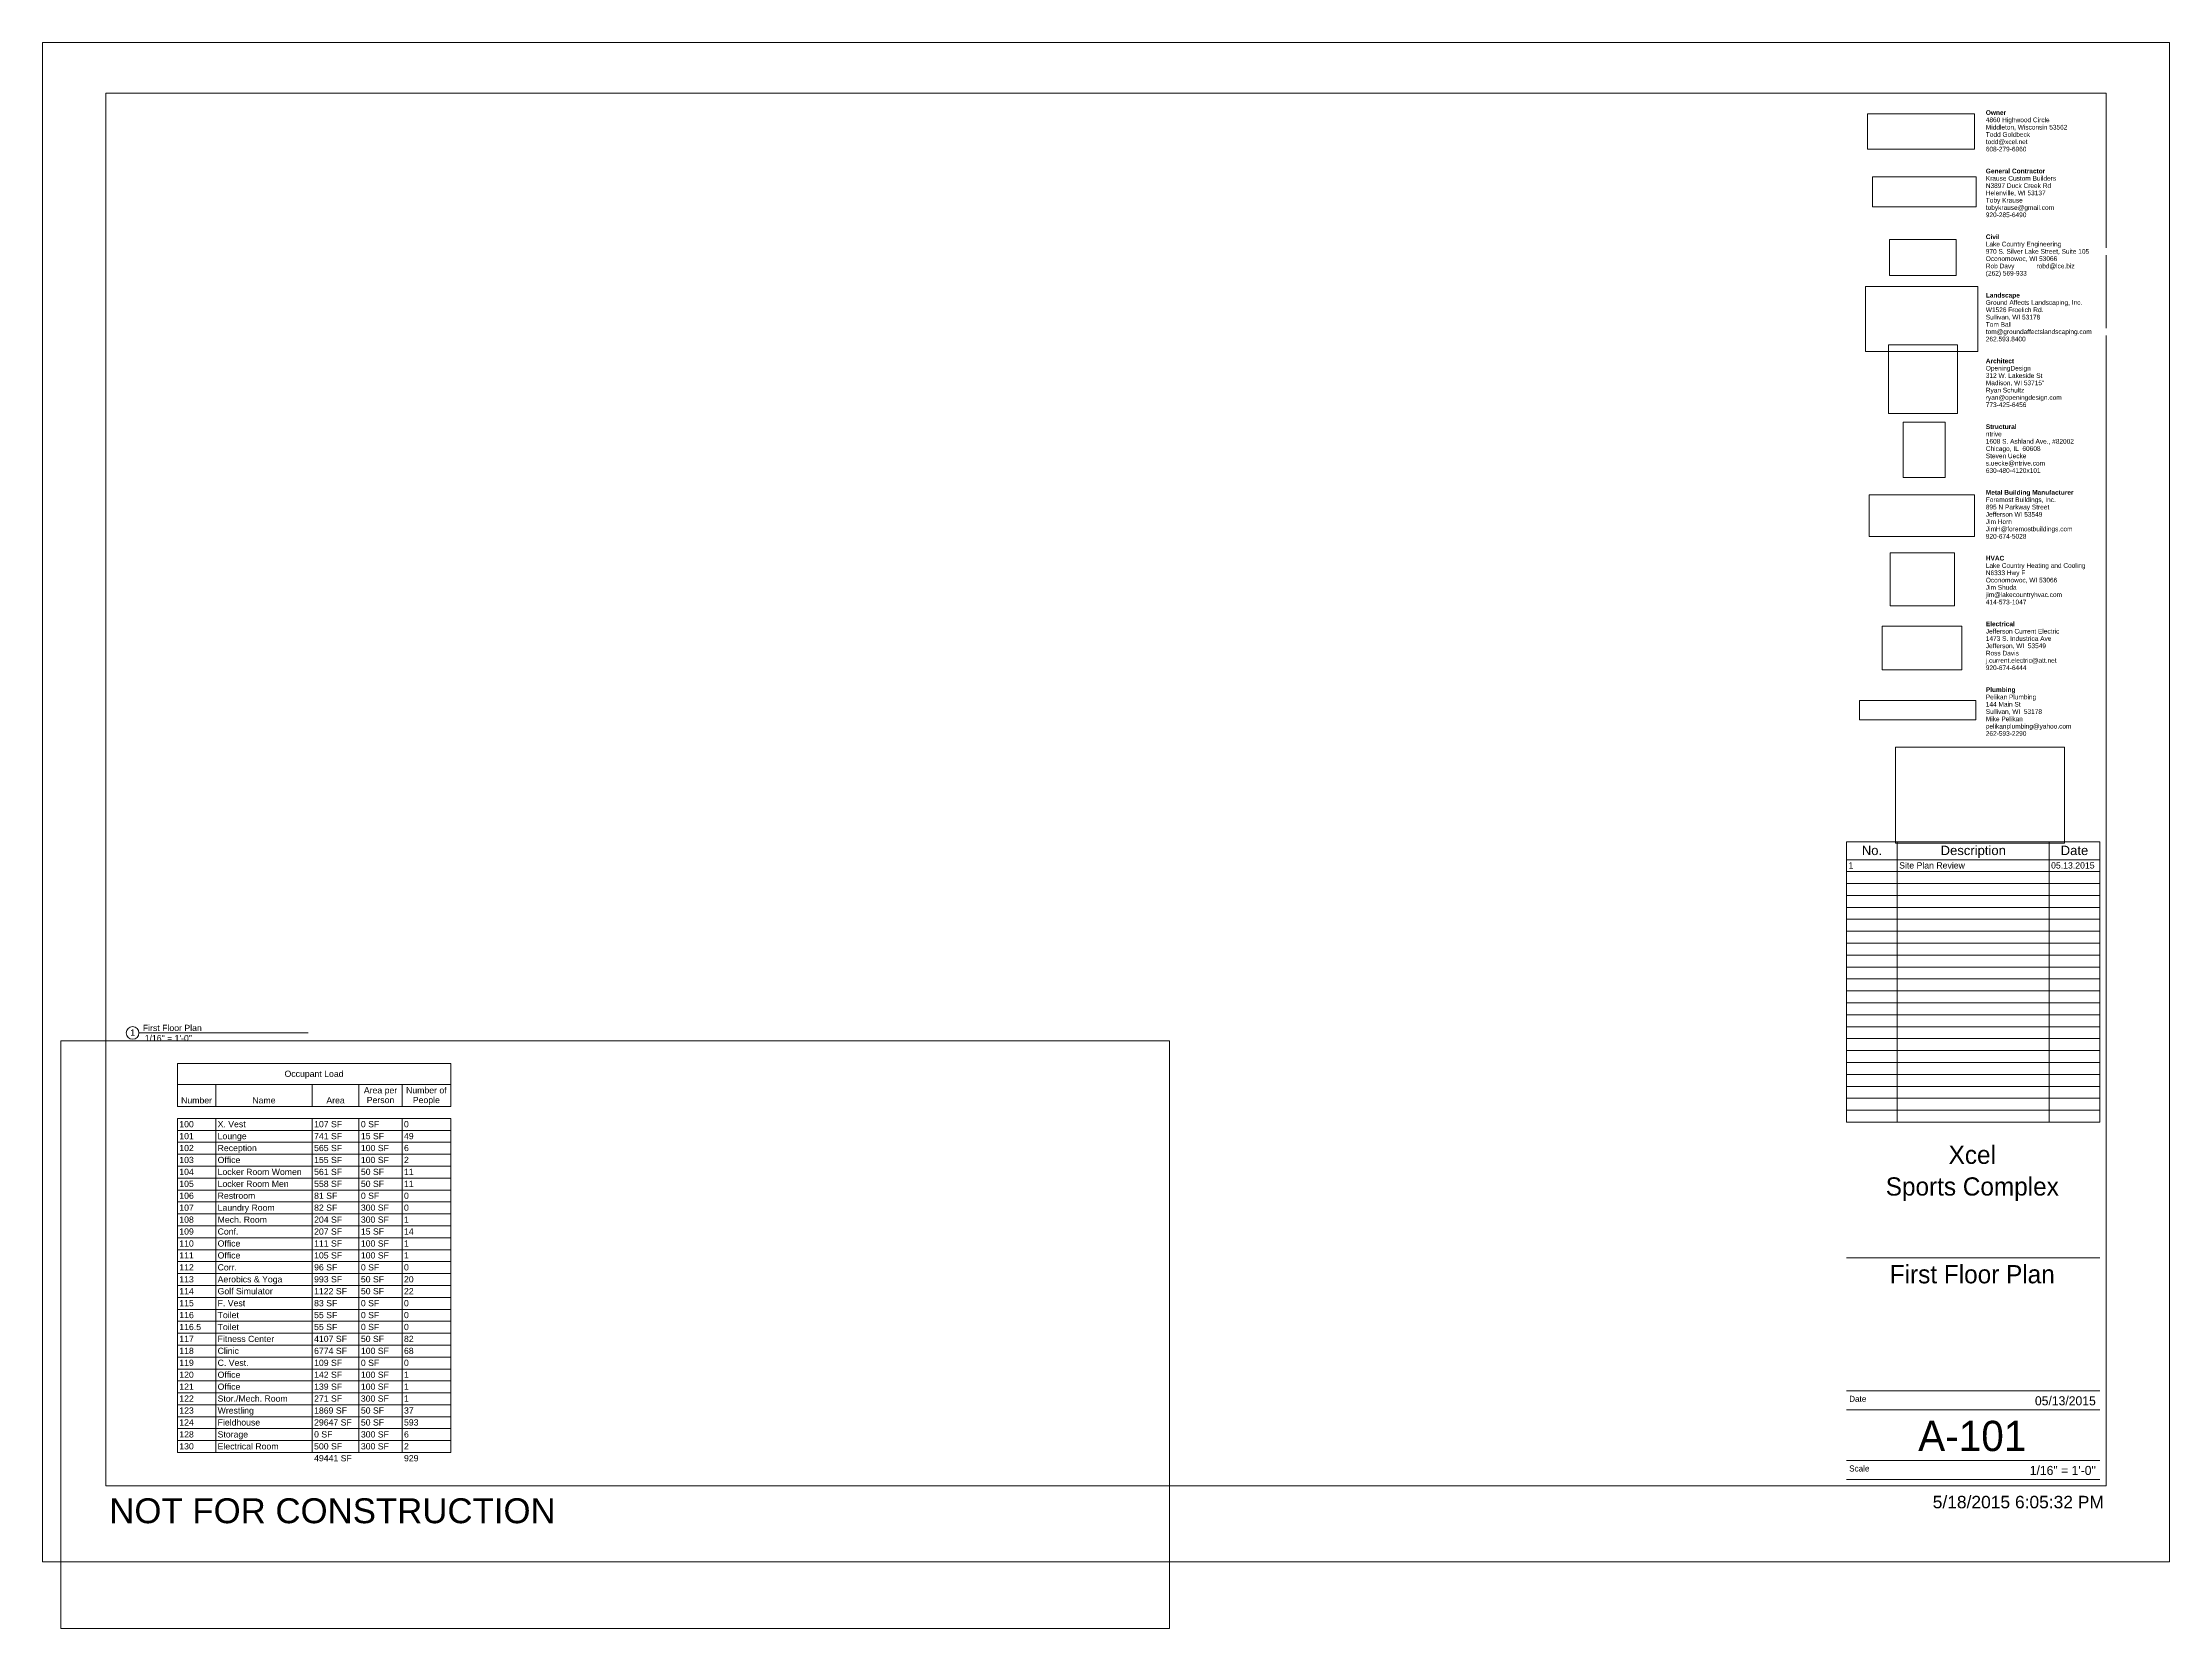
# Paper-space layout 'Layout1' of a CAD drawing. Header units: inches. Extents: x 0 to 42, y -1.3 to 30.
import ezdxf

# ---------------------------------------------------------------- set-up
doc = ezdxf.new("R2010")
doc.units = ezdxf.units.IN
doc.header["$MEASUREMENT"] = 0
for name, color, linetype, lineweight in [('A-DETL-THIN', 151, 'Continuous', 9), ('G-ANNO-SCHD', 231, 'Continuous', 9), ('G-ANNO-TTLB', 6, 'Continuous', 9), ('G-ANNO-TTLB-MEDM', 33, 'Continuous', 20), ('G-ANNO-TTLB-THIN', 151, 'Continuous', 9)]:
    doc.layers.add(name, color=color, linetype=linetype, lineweight=lineweight)
doc.layers.add('G-ANNO-NPLT', color=191, linetype='Continuous', plot=False)
doc.styles.add('Arial_2', font='arial.ttf', dxfattribs={"height": 0.092206})
doc.styles.add('Arial_3', font='arial.ttf', dxfattribs={"height": 0.491766})
doc.styles.add('Arial_4', font='arial.ttf', dxfattribs={"height": 0.245883})
doc.styles.add('Arial_5', font='arial.ttf', dxfattribs={"height": 0.122942})
doc.styles.add('Arial_6', font='arial.ttf', dxfattribs={"height": 0.184412})
doc.styles.add('Century Gothic', font='GOTHIC.TTF', dxfattribs={"height": 0.119759})
doc.styles.add('Century Gothic_1', font='GOTHIC.TTF', dxfattribs={"height": 0.179639})
doc.styles.add('Century Gothic_2', font='GOTHIC.TTF', dxfattribs={"height": 0.598797})
doc.styles.add('Century Gothic_3', font='GOTHIC.TTF', dxfattribs={"height": 0.359278})
picture_1 = doc.add_image_def('image1.jpg', size_in_pixel=(1176, 668))
picture_2 = doc.add_image_def('image2.jpg', size_in_pixel=(477, 79))
picture_3 = doc.add_image_def('image3.png', size_in_pixel=(259, 141))
picture_4 = doc.add_image_def('image4.jpg', size_in_pixel=(150, 124))
picture_5 = doc.add_image_def('image5.jpg', size_in_pixel=(309, 122))
picture_6 = doc.add_image_def('image6.png', size_in_pixel=(302, 400))
picture_7 = doc.add_image_def('image7.jpg', size_in_pixel=(95, 51))
picture_8 = doc.add_image_def('image8.png', size_in_pixel=(388, 225))
picture_9 = doc.add_image_def('image9.jpg', size_in_pixel=(232, 76))
picture_10 = doc.add_image_def('image10.jpg', size_in_pixel=(900, 259))
picture_11 = doc.add_image_def('image11.jpg', size_in_pixel=(939, 939))

# ---------------------------------------------------------------- blocks, each defined once
blk = doc.blocks.new('E1 30 x 42 Horizontal - E1 30x42 Horizontal-11829-First Floor Plan')
at = {"layer": 'G-ANNO-TTLB-MEDM'}
for p, q in [((1.24, 29.014), (1.24, 1.514)), ((40.74, 29.014), (1.24, 29.014)), ((40.74, 29.014), (40.74, 1.514)), ((40.615, 14.233), (35.615, 14.233)), ((35.615, 6.02), (40.615, 6.02)), ((1.24, 1.514), (40.74, 1.514)), ((40.615, 1.639), (35.615, 1.639))]:
    blk.add_line(p, q, dxfattribs=at)
at = {"layer": 'G-ANNO-TTLB-THIN'}
for p, q in [((-0.01, 30.014), (41.99, 30.014)), ((-0.01, 0.014), (-0.01, 30.014)), ((41.99, 0.014), (41.99, 30.014)), ((35.615, 3.389), (40.615, 3.389)), ((35.615, 3.014), (40.615, 3.014)), ((35.615, 2.014), (40.615, 2.014)), ((-0.01, 0.014), (41.99, 0.014))]:
    blk.add_line(p, q, dxfattribs=at)
at = {"layer": 'G-ANNO-TTLB', "char_height": 0.09221, "attachment_point": 1, "line_spacing_factor": 0.938532, "style": 'Arial_2', "bg_fill": 3, "box_fill_scale": 1.25, "bg_fill_color": 0, "bg_fill_transparency": 0}
for s, insert, width in [('\\fArial|b1|i0|c0|p34|;Civil', (38.363, 26.225), 0.28768), ('\\fArial|b1|i0|c0|p34|;Structural', (38.363, 22.475), 0.64856), ('\\fArial|b1|i0|c0|p34|;HVAC', (38.363, 19.879), 0.41876), ('\\fArial|b1|i0|c0|p34|;Electrical', (38.363, 18.581), 0.61622)]:
    blk.add_mtext(s, dxfattribs=dict(at, insert=insert, width=width))
at = {"layer": 'G-ANNO-TTLB', "insert": (1.307, 1.27), "char_height": 0.49177, "width": 10.47, "attachment_point": 1, "line_spacing_factor": 0.938532, "style": 'Arial_3'}
blk.add_mtext('NOT FOR CONSTRUCTION', dxfattribs=at)
at = {"layer": 'G-ANNO-TTLB'}
image = blk.add_image(picture_9, insert=(36.024, 27.911), size_in_units=(2.118, 0.694), dxfattribs=at)
image.dxf.flags = 7
image = blk.add_image(picture_10, insert=(36.126, 26.77), size_in_units=(2.048, 0.589), dxfattribs=at)
image.dxf.flags = 7
image = blk.add_image(picture_7, insert=(36.46, 25.417), size_in_units=(1.319, 0.708), dxfattribs=at)
image.dxf.flags = 7
image = blk.add_image(picture_8, insert=(35.988, 23.91), size_in_units=(2.218, 1.286), dxfattribs=at)
image.dxf.flags = 7
image = blk.add_image(picture_11, insert=(36.444, 22.689), size_in_units=(1.358, 1.358), dxfattribs=at)
image.dxf.flags = 7
image = blk.add_image(picture_6, insert=(36.733, 21.424), size_in_units=(0.825, 1.093), dxfattribs=at)
image.dxf.flags = 7
image = blk.add_image(picture_5, insert=(36.062, 20.262), size_in_units=(2.078, 0.821), dxfattribs=at)
image.dxf.flags = 7
image = blk.add_image(picture_4, insert=(36.474, 18.891), size_in_units=(1.268, 1.049), dxfattribs=at)
image.dxf.flags = 7
image = blk.add_image(picture_3, insert=(36.315, 17.631), size_in_units=(1.574, 0.857), dxfattribs=at)
image.dxf.flags = 7
image = blk.add_image(picture_2, insert=(35.866, 16.643), size_in_units=(2.303, 0.381), dxfattribs=at)
image.dxf.flags = 7
image = blk.add_image(picture_1, insert=(36.577, 14.205), size_in_units=(3.341, 1.898), dxfattribs=at)
image.dxf.flags = 7
at = {"layer": 'G-ANNO-TTLB', "attachment_point": 1, "bg_fill": 3, "box_fill_scale": 1.25, "bg_fill_color": 0, "bg_fill_transparency": 0}
for s, insert, char_height, width, line_spacing_factor, style in [('\\fArial|b1|i0|c0|p34|;Owner', (38.363, 28.677), 0.09221, 0.44259, 0.938532, 'Arial_2'), ('\\fArial|b1|i0|c0|p34|;General Contractor', (38.363, 27.523), 0.09221, 1.28521, 0.938532, 'Arial_2'), ('Lake Country Engineering', (38.363, 26.081), 0.09221, 1.74142, 0.938532, 'Arial_2'), ('\\fArial|b1|i0|c0|p34|;Landscape', (38.363, 25.071), 0.09221, 0.73708, 0.938532, 'Arial_2'), ('\\fArial|b1|i0|c0|p34|;Architect', (38.363, 23.773), 0.09221, 0.59069, 0.938532, 'Arial_2'), ('ntrive', (38.363, 22.331), 0.0922, 0.37109, 0.938532, 'Arial_2'), ('\\fArial|b1|i0|c0|p34|;Metal Building Manufacturer', (38.363, 21.177), 0.09221, 1.8793, 0.938532, 'Arial_2'), ('Lake Country Heating and Cooling', (38.363, 19.734), 0.09221, 2.30317, 0.938532, 'Arial_2'), ('Jefferson Current Electric', (38.363, 18.436), 0.09221, 1.71418, 0.938532, 'Arial_2'), ('\\fArial|b1|i0|c0|p34|;Plumbing', (38.363, 17.283), 0.09221, 0.62814, 0.938532, 'Arial_2'), ('Date', (35.665, 3.294), 0.1198, 0.4725, 0.984117, 'Century Gothic'), ('Scale', (35.665, 1.919), 0.1198, 0.5265, 0.984117, 'Century Gothic')]:
    blk.add_mtext(s, dxfattribs=dict(at, insert=insert, char_height=char_height, width=width, line_spacing_factor=line_spacing_factor, style=style))
at = {"layer": 'G-ANNO-TTLB', "char_height": 0.09221, "attachment_point": 1, "line_spacing_factor": 0.938532, "style": 'Arial_2', "bg_fill": 3, "box_fill_scale": 1.25, "bg_fill_color": 0, "bg_fill_transparency": 0}
for s, insert, width in [('4860 Highwood Circle', (38.363, 28.533), 1.47416), ('Krause Custom Builders', (38.363, 27.379), 1.63077), ('970 S. Silver Lake Street, Suite 105', (38.363, 25.936), 2.39509), ('Ground Affects Landscaping, Inc.', (38.363, 24.927), 2.24019), ('OpeningDesign', (38.363, 23.629), 1.03838), ('1608 S. Ashland Ave., #82002', (38.363, 22.186), 2.03762), ('Foremost Buildings, Inc.', (38.363, 21.033), 1.62396), ('N6333 Hwy F', (38.363, 19.59), 0.90901), ('1473 S. Industrica Ave', (38.363, 18.292), 1.52183), ('Pelikan Plumbing', (38.363, 17.138), 1.16605)]:
    blk.add_mtext(s, dxfattribs=dict(at, insert=insert, width=width))
for s, insert, width in [('Middleton, Wisconsin 53562', (38.363, 28.388), 1.89633), ('N3897 Duck Creek Rd', (38.363, 27.234), 1.51161), ('Oconomowoc, WI 53066', (38.363, 25.792), 1.65971), ('W1526 Froelich Rd.', (38.363, 24.783), 1.34309), ('312 W. Lakeside St', (38.363, 23.484), 1.31926), ('Chicago, IL  60608', (38.363, 22.042), 1.26649), ('895 N Parkway Street', (38.363, 20.888), 1.46565), ('Oconomowoc, WI 53066', (38.363, 19.446), 1.65971), ('Jefferson, WI  53549', (38.363, 18.148), 1.40778), ('144 Main St', (38.363, 16.994), 0.80347)]:
    blk.add_mtext(s, dxfattribs=dict(at, insert=insert, width=width))
at = {"layer": 'G-ANNO-TTLB', "attachment_point": 1, "line_spacing_factor": 0.938532, "style": 'Arial_2', "bg_fill": 3, "box_fill_scale": 1.25, "bg_fill_color": 0, "bg_fill_transparency": 0}
for s, insert, char_height, width in [('Todd Goldbeck', (38.363, 28.244), 0.09221, 1.02306), ('Helenville, WI 53137', (38.363, 27.09), 0.09221, 1.39416), ('Rob Davy', (38.363, 25.648), 0.0922, 0.66048), ('robd@lce.biz', (39.363, 25.648), 0.09221, 0.88178), ('Sullivan, WI 53178', (38.363, 24.638), 0.09221, 1.26819), ('Madison, WI 53715"', (38.363, 23.34), 0.09221, 1.36181), ('Steven Uecke', (38.363, 21.898), 0.09221, 0.94135), ('Jefferson WI 53549', (38.363, 20.744), 0.09221, 1.32266), ('Jim Shuda', (38.363, 19.302), 0.0922, 0.71325), ('Ross Davis', (38.363, 18.004), 0.0922, 0.76772), ('Sullivan, WI  53178', (38.363, 16.85), 0.09221, 1.31075)]:
    blk.add_mtext(s, dxfattribs=dict(at, insert=insert, char_height=char_height, width=width))
for s, insert, char_height, width in [('todd@xcel.net', (38.363, 28.1), 0.09221, 0.96859), ('Toby Krause', (38.363, 26.946), 0.09221, 0.85284), ('(262) 569-933', (38.363, 25.504), 0.09221, 0.94646), ('Tom Ball', (38.363, 24.494), 0.0922, 0.59579), ('Ryan Schultz', (38.363, 23.196), 0.09221, 0.88518), ('s.uecke@ntrive.com', (38.363, 21.754), 0.09221, 1.37543), ('Jim Horn', (38.363, 20.6), 0.0922, 0.60601), ('jim@lakecountryhvac.com', (38.363, 19.158), 0.09221, 1.76695), ('j.current.electric@att.net', (38.363, 17.859), 0.09221, 1.64609), ('Mike Pelikan', (38.363, 16.706), 0.09221, 0.85624)]:
    blk.add_mtext(s, dxfattribs=dict(at, insert=insert, char_height=char_height, width=width))
at = {"layer": 'G-ANNO-TTLB', "char_height": 0.09221, "attachment_point": 1, "line_spacing_factor": 0.938532, "style": 'Arial_2', "bg_fill": 3, "box_fill_scale": 1.25, "bg_fill_color": 0, "bg_fill_transparency": 0}
for s, insert, width in [('608-279-6960', (38.363, 27.956), 0.93625), ('tobykrause@gmail.com', (38.363, 26.802), 1.57971), ('tom@groundaffectslandscaping.com', (38.363, 24.35), 2.45808), ('ryan@openingdesign.com', (38.363, 23.052), 1.75163), ('630-480-4120x101', (38.363, 21.609), 1.26308), ('JimH@foremostbuildings.com', (38.363, 20.456), 2.01378), ('414-573-1047', (38.363, 19.013), 0.93625), ('920-674-6444', (38.363, 17.715), 0.93625), ('pelikanplumbing@yahoo.com', (38.363, 16.561), 1.97804)]:
    blk.add_mtext(s, dxfattribs=dict(at, insert=insert, width=width))
for s, insert, width in [('920-285-6490', (38.363, 26.658), 0.93625), ('262.593.8400', (38.363, 24.206), 0.91923), ('773-425-6456', (38.363, 22.908), 0.93625), ('920-674-5028', (38.363, 20.311), 0.93625), ('262-593-2290', (38.363, 16.417), 0.93625)]:
    blk.add_mtext(s, dxfattribs=dict(at, insert=insert, width=width))
blk = doc.blocks.new('Viewport - View Title-1830-First Floor Plan')
at = {"layer": 'G-ANNO-TTLB'}
for start, end in [(0, 180), (180, 360)]:
    blk.add_arc((-0.125, 0), 0.125, start, end, dxfattribs=at)

psp = doc.layouts.get("Layout1")

# ---------------------------------------------------------------- viewports
at = {"layer": '0'}
psp.add_viewport(center=(11.296, 4.5), size=(21.896, 11.59945), view_center_point=(11.29561, 4.5), view_height=11.5994485, dxfattribs=at)

# ---------------------------------------------------------------- next in the draw order: block references
at = {"layer": 'G-ANNO-TTLB'}
psp.add_blockref('E1 30 x 42 Horizontal - E1 30x42 Horizontal-11829-First Floor Plan', (0, 0), dxfattribs=at)

# ---------------------------------------------------------------- next in the draw order: linework, layer by layer
at = {"layer": 'A-DETL-THIN'}
for p, q in [((36.615, 14.233), (35.615, 14.233)), ((35.615, 14.233), (35.615, 13.879)), ((36.615, 13.879), (35.615, 13.879)), ((35.615, 13.879), (35.615, 13.644)), ((39.615, 14.233), (36.615, 14.233)), ((36.615, 14.233), (36.615, 13.879)), ((39.615, 13.879), (36.615, 13.879)), ((36.615, 13.879), (36.615, 13.644)), ((40.614, 14.233), (39.615, 14.233)), ((39.615, 14.233), (39.615, 13.879)), ((40.614, 13.879), (39.615, 13.879)), ((39.615, 13.879), (39.615, 13.644)), ((40.614, 14.233), (40.614, 13.879)), ((40.614, 13.879), (40.614, 13.644)), ((40.614, 13.644), (35.615, 13.644)), ((35.615, 13.644), (35.615, 8.697)), ((36.615, 13.644), (36.615, 8.697)), ((39.615, 13.644), (39.615, 8.697)), ((40.614, 13.644), (40.614, 8.697)), ((40.614, 13.408), (35.615, 13.408)), ((40.614, 13.173), (35.615, 13.173)), ((40.614, 12.937), (35.615, 12.937)), ((40.614, 12.702), (35.615, 12.702)), ((40.614, 12.466), (35.615, 12.466)), ((40.614, 12.23), (35.615, 12.23)), ((40.614, 11.995), (35.615, 11.995)), ((40.614, 11.759), (35.615, 11.759)), ((40.614, 11.524), (35.615, 11.524)), ((40.614, 11.288), (35.615, 11.288)), ((40.614, 11.052), (35.615, 11.052)), ((40.614, 10.817), (35.615, 10.817)), ((40.614, 10.581), (35.615, 10.581)), ((40.614, 10.346), (35.615, 10.346)), ((40.614, 10.11), (35.615, 10.11)), ((2.653, 9.856), (2.653, 9.44)), ((8.049, 9.856), (2.653, 9.856)), ((8.049, 9.44), (8.049, 9.856)), ((40.614, 9.875), (35.615, 9.875)), ((2.653, 9.44), (2.653, 9.006)), ((2.653, 9.44), (8.049, 9.44)), ((3.41, 9.44), (3.41, 9.006)), ((5.315, 9.44), (5.315, 9.006)), ((6.238, 9.44), (6.238, 9.006)), ((7.09, 9.44), (7.09, 9.006)), ((8.049, 9.44), (8.049, 9.006)), ((40.614, 9.639), (35.615, 9.639)), ((40.614, 9.403), (35.615, 9.403)), ((3.41, 9.006), (2.653, 9.006)), ((5.315, 9.006), (3.41, 9.006)), ((6.238, 9.006), (5.315, 9.006)), ((7.09, 9.006), (6.238, 9.006)), ((8.049, 9.006), (7.09, 9.006)), ((40.614, 9.168), (35.615, 9.168)), ((40.614, 8.932), (35.615, 8.932)), ((3.41, 8.771), (2.653, 8.771)), ((2.653, 8.771), (2.653, 8.535)), ((3.41, 8.535), (2.653, 8.535)), ((2.653, 8.535), (2.653, 8.299)), ((5.315, 8.771), (3.41, 8.771)), ((3.41, 8.771), (3.41, 8.535)), ((5.315, 8.535), (3.41, 8.535)), ((3.41, 8.535), (3.41, 8.299)), ((6.238, 8.771), (5.315, 8.771)), ((5.315, 8.771), (5.315, 8.535)), ((6.238, 8.535), (5.315, 8.535)), ((5.315, 8.535), (5.315, 8.299)), ((7.09, 8.771), (6.238, 8.771)), ((6.238, 8.771), (6.238, 8.535)), ((7.09, 8.535), (6.238, 8.535)), ((6.238, 8.535), (6.238, 8.299)), ((8.049, 8.771), (7.09, 8.771)), ((7.09, 8.771), (7.09, 8.535)), ((8.049, 8.535), (7.09, 8.535)), ((7.09, 8.535), (7.09, 8.299)), ((8.049, 8.771), (8.049, 8.535)), ((8.049, 8.535), (8.049, 8.299)), ((40.614, 8.697), (35.615, 8.697)), ((3.41, 8.299), (2.653, 8.299)), ((2.653, 8.299), (2.653, 8.064)), ((3.41, 8.064), (2.653, 8.064)), ((2.653, 8.064), (2.653, 7.828)), ((5.315, 8.299), (3.41, 8.299)), ((3.41, 8.299), (3.41, 8.064)), ((5.315, 8.064), (3.41, 8.064)), ((3.41, 8.064), (3.41, 7.828)), ((6.238, 8.299), (5.315, 8.299)), ((5.315, 8.299), (5.315, 8.064)), ((6.238, 8.064), (5.315, 8.064)), ((5.315, 8.064), (5.315, 7.828)), ((7.09, 8.299), (6.238, 8.299)), ((6.238, 8.299), (6.238, 8.064)), ((7.09, 8.064), (6.238, 8.064)), ((6.238, 8.064), (6.238, 7.828)), ((8.049, 8.299), (7.09, 8.299)), ((7.09, 8.299), (7.09, 8.064)), ((8.049, 8.064), (7.09, 8.064)), ((7.09, 8.064), (7.09, 7.828)), ((8.049, 8.299), (8.049, 8.064)), ((8.049, 8.064), (8.049, 7.828)), ((3.41, 7.828), (2.653, 7.828)), ((2.653, 7.828), (2.653, 7.593)), ((3.41, 7.593), (2.653, 7.593)), ((2.653, 7.593), (2.653, 7.357)), ((5.315, 7.828), (3.41, 7.828)), ((3.41, 7.828), (3.41, 7.593)), ((5.315, 7.593), (3.41, 7.593)), ((3.41, 7.593), (3.41, 7.357)), ((6.238, 7.828), (5.315, 7.828)), ((5.315, 7.828), (5.315, 7.593)), ((6.238, 7.593), (5.315, 7.593)), ((5.315, 7.593), (5.315, 7.357)), ((7.09, 7.828), (6.238, 7.828)), ((6.238, 7.828), (6.238, 7.593)), ((7.09, 7.593), (6.238, 7.593)), ((6.238, 7.593), (6.238, 7.357)), ((8.049, 7.828), (7.09, 7.828)), ((7.09, 7.828), (7.09, 7.593)), ((8.049, 7.593), (7.09, 7.593)), ((7.09, 7.593), (7.09, 7.357)), ((8.049, 7.828), (8.049, 7.593)), ((8.049, 7.593), (8.049, 7.357)), ((3.41, 7.357), (2.653, 7.357)), ((2.653, 7.357), (2.653, 7.122)), ((5.315, 7.357), (3.41, 7.357)), ((3.41, 7.357), (3.41, 7.122)), ((6.238, 7.357), (5.315, 7.357)), ((5.315, 7.357), (5.315, 7.122)), ((7.09, 7.357), (6.238, 7.357)), ((6.238, 7.357), (6.238, 7.122)), ((8.049, 7.357), (7.09, 7.357)), ((7.09, 7.357), (7.09, 7.122)), ((8.049, 7.357), (8.049, 7.122)), ((3.41, 7.122), (2.653, 7.122)), ((2.653, 7.122), (2.653, 6.886)), ((3.41, 6.886), (2.653, 6.886)), ((2.653, 6.886), (2.653, 6.65)), ((5.315, 7.122), (3.41, 7.122)), ((3.41, 7.122), (3.41, 6.886)), ((5.315, 6.886), (3.41, 6.886)), ((3.41, 6.886), (3.41, 6.65)), ((6.238, 7.122), (5.315, 7.122)), ((5.315, 7.122), (5.315, 6.886)), ((6.238, 6.886), (5.315, 6.886)), ((5.315, 6.886), (5.315, 6.65)), ((7.09, 7.122), (6.238, 7.122)), ((6.238, 7.122), (6.238, 6.886)), ((7.09, 6.886), (6.238, 6.886)), ((6.238, 6.886), (6.238, 6.65)), ((8.049, 7.122), (7.09, 7.122)), ((7.09, 7.122), (7.09, 6.886)), ((8.049, 6.886), (7.09, 6.886)), ((7.09, 6.886), (7.09, 6.65)), ((8.049, 7.122), (8.049, 6.886)), ((8.049, 6.886), (8.049, 6.65)), ((3.41, 6.65), (2.653, 6.65)), ((2.653, 6.65), (2.653, 6.415)), ((3.41, 6.415), (2.653, 6.415)), ((2.653, 6.415), (2.653, 6.179)), ((5.315, 6.65), (3.41, 6.65)), ((3.41, 6.65), (3.41, 6.415)), ((5.315, 6.415), (3.41, 6.415)), ((3.41, 6.415), (3.41, 6.179)), ((6.238, 6.65), (5.315, 6.65)), ((5.315, 6.65), (5.315, 6.415)), ((6.238, 6.415), (5.315, 6.415)), ((5.315, 6.415), (5.315, 6.179)), ((7.09, 6.65), (6.238, 6.65)), ((6.238, 6.65), (6.238, 6.415)), ((7.09, 6.415), (6.238, 6.415)), ((6.238, 6.415), (6.238, 6.179)), ((8.049, 6.65), (7.09, 6.65)), ((7.09, 6.65), (7.09, 6.415)), ((8.049, 6.415), (7.09, 6.415)), ((7.09, 6.415), (7.09, 6.179)), ((8.049, 6.65), (8.049, 6.415)), ((8.049, 6.415), (8.049, 6.179)), ((3.41, 6.179), (2.653, 6.179)), ((2.653, 6.179), (2.653, 5.944)), ((3.41, 5.944), (2.653, 5.944)), ((2.653, 5.944), (2.653, 5.708)), ((5.315, 6.179), (3.41, 6.179)), ((3.41, 6.179), (3.41, 5.944)), ((5.315, 5.944), (3.41, 5.944)), ((3.41, 5.944), (3.41, 5.708)), ((6.238, 6.179), (5.315, 6.179)), ((5.315, 6.179), (5.315, 5.944)), ((6.238, 5.944), (5.315, 5.944)), ((5.315, 5.944), (5.315, 5.708)), ((7.09, 6.179), (6.238, 6.179)), ((6.238, 6.179), (6.238, 5.944)), ((7.09, 5.944), (6.238, 5.944)), ((6.238, 5.944), (6.238, 5.708)), ((8.049, 6.179), (7.09, 6.179)), ((7.09, 6.179), (7.09, 5.944)), ((8.049, 5.944), (7.09, 5.944)), ((7.09, 5.944), (7.09, 5.708)), ((8.049, 6.179), (8.049, 5.944)), ((8.049, 5.944), (8.049, 5.708)), ((3.41, 5.708), (2.653, 5.708)), ((2.653, 5.708), (2.653, 5.472)), ((3.41, 5.472), (2.653, 5.472)), ((2.653, 5.472), (2.653, 5.237)), ((5.315, 5.708), (3.41, 5.708)), ((3.41, 5.708), (3.41, 5.472)), ((5.315, 5.472), (3.41, 5.472)), ((3.41, 5.472), (3.41, 5.237)), ((6.238, 5.708), (5.315, 5.708)), ((5.315, 5.708), (5.315, 5.472)), ((6.238, 5.472), (5.315, 5.472)), ((5.315, 5.472), (5.315, 5.237)), ((7.09, 5.708), (6.238, 5.708)), ((6.238, 5.708), (6.238, 5.472)), ((7.09, 5.472), (6.238, 5.472)), ((6.238, 5.472), (6.238, 5.237)), ((8.049, 5.708), (7.09, 5.708)), ((7.09, 5.708), (7.09, 5.472)), ((8.049, 5.472), (7.09, 5.472)), ((7.09, 5.472), (7.09, 5.237)), ((8.049, 5.708), (8.049, 5.472)), ((8.049, 5.472), (8.049, 5.237)), ((3.41, 5.237), (2.653, 5.237)), ((2.653, 5.237), (2.653, 5.001)), ((5.315, 5.237), (3.41, 5.237)), ((3.41, 5.237), (3.41, 5.001)), ((6.238, 5.237), (5.315, 5.237)), ((5.315, 5.237), (5.315, 5.001)), ((7.09, 5.237), (6.238, 5.237)), ((6.238, 5.237), (6.238, 5.001)), ((8.049, 5.237), (7.09, 5.237)), ((7.09, 5.237), (7.09, 5.001)), ((8.049, 5.237), (8.049, 5.001)), ((3.41, 5.001), (2.653, 5.001)), ((2.653, 5.001), (2.653, 4.766)), ((3.41, 4.766), (2.653, 4.766)), ((2.653, 4.766), (2.653, 4.53)), ((5.315, 5.001), (3.41, 5.001)), ((3.41, 5.001), (3.41, 4.766)), ((5.315, 4.766), (3.41, 4.766)), ((3.41, 4.766), (3.41, 4.53)), ((6.238, 5.001), (5.315, 5.001)), ((5.315, 5.001), (5.315, 4.766)), ((6.238, 4.766), (5.315, 4.766)), ((5.315, 4.766), (5.315, 4.53)), ((7.09, 5.001), (6.238, 5.001)), ((6.238, 5.001), (6.238, 4.766)), ((7.09, 4.766), (6.238, 4.766)), ((6.238, 4.766), (6.238, 4.53)), ((8.049, 5.001), (7.09, 5.001)), ((7.09, 5.001), (7.09, 4.766)), ((8.049, 4.766), (7.09, 4.766)), ((7.09, 4.766), (7.09, 4.53)), ((8.049, 5.001), (8.049, 4.766)), ((8.049, 4.766), (8.049, 4.53)), ((3.41, 4.53), (2.653, 4.53)), ((2.653, 4.53), (2.653, 4.295)), ((3.41, 4.295), (2.653, 4.295)), ((2.653, 4.295), (2.653, 4.059)), ((5.315, 4.53), (3.41, 4.53)), ((3.41, 4.53), (3.41, 4.295)), ((5.315, 4.295), (3.41, 4.295)), ((3.41, 4.295), (3.41, 4.059)), ((6.238, 4.53), (5.315, 4.53)), ((5.315, 4.53), (5.315, 4.295)), ((6.238, 4.295), (5.315, 4.295)), ((5.315, 4.295), (5.315, 4.059)), ((7.09, 4.53), (6.238, 4.53)), ((6.238, 4.53), (6.238, 4.295)), ((7.09, 4.295), (6.238, 4.295)), ((6.238, 4.295), (6.238, 4.059)), ((8.049, 4.53), (7.09, 4.53)), ((7.09, 4.53), (7.09, 4.295)), ((8.049, 4.295), (7.09, 4.295)), ((7.09, 4.295), (7.09, 4.059)), ((8.049, 4.53), (8.049, 4.295)), ((8.049, 4.295), (8.049, 4.059)), ((3.41, 4.059), (2.653, 4.059)), ((2.653, 4.059), (2.653, 3.823)), ((3.41, 3.823), (2.653, 3.823)), ((2.653, 3.823), (2.653, 3.588)), ((5.315, 4.059), (3.41, 4.059)), ((3.41, 4.059), (3.41, 3.823)), ((5.315, 3.823), (3.41, 3.823)), ((3.41, 3.823), (3.41, 3.588)), ((6.238, 4.059), (5.315, 4.059)), ((5.315, 4.059), (5.315, 3.823)), ((6.238, 3.823), (5.315, 3.823)), ((5.315, 3.823), (5.315, 3.588)), ((7.09, 4.059), (6.238, 4.059)), ((6.238, 4.059), (6.238, 3.823)), ((7.09, 3.823), (6.238, 3.823)), ((6.238, 3.823), (6.238, 3.588)), ((8.049, 4.059), (7.09, 4.059)), ((7.09, 4.059), (7.09, 3.823)), ((8.049, 3.823), (7.09, 3.823)), ((7.09, 3.823), (7.09, 3.588)), ((8.049, 4.059), (8.049, 3.823)), ((8.049, 3.823), (8.049, 3.588)), ((3.41, 3.588), (2.653, 3.588)), ((2.653, 3.588), (2.653, 3.352)), ((5.315, 3.588), (3.41, 3.588)), ((3.41, 3.588), (3.41, 3.352)), ((6.238, 3.588), (5.315, 3.588)), ((5.315, 3.588), (5.315, 3.352)), ((7.09, 3.588), (6.238, 3.588)), ((6.238, 3.588), (6.238, 3.352)), ((8.049, 3.588), (7.09, 3.588)), ((7.09, 3.588), (7.09, 3.352)), ((8.049, 3.588), (8.049, 3.352)), ((3.41, 3.352), (2.653, 3.352)), ((2.653, 3.352), (2.653, 3.117)), ((3.41, 3.117), (2.653, 3.117)), ((2.653, 3.117), (2.653, 2.881)), ((5.315, 3.352), (3.41, 3.352)), ((3.41, 3.352), (3.41, 3.117)), ((5.315, 3.117), (3.41, 3.117)), ((3.41, 3.117), (3.41, 2.881)), ((6.238, 3.352), (5.315, 3.352)), ((5.315, 3.352), (5.315, 3.117)), ((6.238, 3.117), (5.315, 3.117)), ((5.315, 3.117), (5.315, 2.881)), ((7.09, 3.352), (6.238, 3.352)), ((6.238, 3.352), (6.238, 3.117)), ((7.09, 3.117), (6.238, 3.117)), ((6.238, 3.117), (6.238, 2.881)), ((8.049, 3.352), (7.09, 3.352)), ((7.09, 3.352), (7.09, 3.117)), ((8.049, 3.117), (7.09, 3.117)), ((7.09, 3.117), (7.09, 2.881)), ((8.049, 3.352), (8.049, 3.117)), ((8.049, 3.117), (8.049, 2.881)), ((3.41, 2.881), (2.653, 2.881)), ((2.653, 2.881), (2.653, 2.646)), ((3.41, 2.646), (2.653, 2.646)), ((2.653, 2.646), (2.653, 2.41)), ((5.315, 2.881), (3.41, 2.881)), ((3.41, 2.881), (3.41, 2.646)), ((5.315, 2.646), (3.41, 2.646)), ((3.41, 2.646), (3.41, 2.41)), ((6.238, 2.881), (5.315, 2.881)), ((5.315, 2.881), (5.315, 2.646)), ((6.238, 2.646), (5.315, 2.646)), ((5.315, 2.646), (5.315, 2.41)), ((7.09, 2.881), (6.238, 2.881)), ((6.238, 2.881), (6.238, 2.646)), ((7.09, 2.646), (6.238, 2.646)), ((6.238, 2.646), (6.238, 2.41)), ((8.049, 2.881), (7.09, 2.881)), ((7.09, 2.881), (7.09, 2.646)), ((8.049, 2.646), (7.09, 2.646)), ((7.09, 2.646), (7.09, 2.41)), ((8.049, 2.881), (8.049, 2.646)), ((8.049, 2.646), (8.049, 2.41)), ((3.41, 2.41), (2.653, 2.41)), ((2.653, 2.41), (2.653, 2.174)), ((3.41, 2.174), (2.653, 2.174)), ((5.315, 2.41), (3.41, 2.41)), ((3.41, 2.41), (3.41, 2.174)), ((5.315, 2.174), (3.41, 2.174)), ((6.238, 2.41), (5.315, 2.41)), ((5.315, 2.41), (5.315, 2.174)), ((6.238, 2.174), (5.315, 2.174)), ((7.09, 2.41), (6.238, 2.41)), ((6.238, 2.41), (6.238, 2.174)), ((7.09, 2.174), (6.238, 2.174)), ((8.049, 2.41), (7.09, 2.41)), ((7.09, 2.41), (7.09, 2.174)), ((8.049, 2.174), (7.09, 2.174)), ((8.049, 2.41), (8.049, 2.174))]:
    psp.add_line(p, q, dxfattribs=at)
at = {"layer": 'G-ANNO-NPLT', "lineweight": 9}
psp.add_line((1.893, 10.458), (5.235, 10.458), dxfattribs=at)

# ---------------------------------------------------------------- next in the draw order: block references
at = {"layer": 'G-ANNO-TTLB'}
psp.add_blockref('Viewport - View Title-1830-First Floor Plan', (1.893, 10.458), dxfattribs=at)

# ---------------------------------------------------------------- next in the draw order: texts
at = {"layer": 'G-ANNO-SCHD', "line_spacing_factor": 0.938532}
for s, insert, char_height, width, attachment_point, style in [('No.', (36.115, 14.155), 0.1844, 0.477, 2, 'Arial_6'), ('Description', (38.115, 14.155), 0.18441, 1.53225, 2, 'Arial_6'), ('Date', (40.114, 14.155), 0.1844, 0.648, 2, 'Arial_6'), ('1', (35.652, 13.828), 0.123, 0.114, 1, 'Arial_5'), ('Site Plan Review', (36.652, 13.828), 0.12294, 1.542, 1, 'Arial_5'), ('05.13.2015', (39.652, 13.828), 0.1229, 1.026, 1, 'Arial_5'), ('Occupant Load', (5.351, 9.714), 0.12294, 1.389, 2, 'Arial_5'), ('Area per\\PPerson', (6.664, 9.388), 0.1229, 0.7845, 2, 'Arial_5'), ('Number of\\PPeople', (7.569, 9.388), 0.1229, 0.954, 2, 'Arial_5'), ('Number', (3.031, 9.19), 0.1229, 0.726, 2, 'Arial_5'), ('Name', (4.362, 9.19), 0.1229, 0.5445, 2, 'Arial_5'), ('Area', (5.776, 9.19), 0.1229, 0.432, 2, 'Arial_5'), ('100', (2.69, 8.719), 0.1229, 0.342, 1, 'Arial_5'), ('101', (2.69, 8.483), 0.1229, 0.342, 1, 'Arial_5'), ('X. Vest', (3.447, 8.719), 0.1229, 0.66, 1, 'Arial_5'), ('Lounge', (3.447, 8.483), 0.1229, 0.684, 1, 'Arial_5'), ('741 SF', (5.352, 8.483), 0.1229, 0.66, 1, 'Arial_5'), ('107 SF', (5.352, 8.719), 0.1229, 0.66, 1, 'Arial_5'), ('0 SF', (6.276, 8.719), 0.1229, 0.432, 1, 'Arial_5'), ('15 SF', (6.276, 8.483), 0.1229, 0.546, 1, 'Arial_5'), ('49', (7.127, 8.483), 0.1229, 0.228, 1, 'Arial_5'), ('0', (7.127, 8.719), 0.123, 0.114, 1, 'Arial_5'), ('102', (2.69, 8.248), 0.1229, 0.342, 1, 'Arial_5'), ('103', (2.69, 8.012), 0.1229, 0.342, 1, 'Arial_5'), ('Office', (3.447, 8.012), 0.1229, 0.534, 1, 'Arial_5'), ('Reception', (3.447, 8.248), 0.1229, 0.921, 1, 'Arial_5'), ('565 SF', (5.352, 8.248), 0.1229, 0.66, 1, 'Arial_5'), ('155 SF', (5.352, 8.012), 0.1229, 0.66, 1, 'Arial_5'), ('100 SF', (6.276, 8.248), 0.1229, 0.66, 1, 'Arial_5'), ('100 SF', (6.276, 8.012), 0.1229, 0.66, 1, 'Arial_5'), ('6', (7.127, 8.248), 0.123, 0.114, 1, 'Arial_5'), ('2', (7.127, 8.012), 0.123, 0.114, 1, 'Arial_5'), ('104', (2.69, 7.777), 0.1229, 0.342, 1, 'Arial_5'), ('Locker Room Women', (3.447, 7.777), 0.12294, 1.9755, 1, 'Arial_5'), ('561 SF', (5.352, 7.777), 0.1229, 0.66, 1, 'Arial_5'), ('50 SF', (6.276, 7.777), 0.1229, 0.546, 1, 'Arial_5'), ('11', (7.127, 7.777), 0.1229, 0.228, 1, 'Arial_5'), ('105', (2.69, 7.541), 0.1229, 0.342, 1, 'Arial_5'), ('106', (2.69, 7.306), 0.1229, 0.342, 1, 'Arial_5'), ('Locker Room Men', (3.447, 7.541), 0.12294, 1.6695, 1, 'Arial_5'), ('Restroom', (3.447, 7.306), 0.1229, 0.885, 1, 'Arial_5'), ('558 SF', (5.352, 7.541), 0.1229, 0.66, 1, 'Arial_5'), ('81 SF', (5.352, 7.306), 0.1229, 0.546, 1, 'Arial_5'), ('50 SF', (6.276, 7.541), 0.1229, 0.546, 1, 'Arial_5'), ('0 SF', (6.276, 7.306), 0.1229, 0.432, 1, 'Arial_5'), ('0', (7.127, 7.306), 0.123, 0.114, 1, 'Arial_5'), ('11', (7.127, 7.541), 0.1229, 0.228, 1, 'Arial_5'), ('107', (2.69, 7.07), 0.1229, 0.342, 1, 'Arial_5'), ('108', (2.69, 6.834), 0.1229, 0.342, 1, 'Arial_5'), ('Laundry Room', (3.447, 7.07), 0.12294, 1.3365, 1, 'Arial_5'), ('Mech. Room', (3.447, 6.834), 0.1229, 1.158, 1, 'Arial_5'), ('82 SF', (5.352, 7.07), 0.1229, 0.546, 1, 'Arial_5'), ('204 SF', (5.352, 6.834), 0.1229, 0.66, 1, 'Arial_5'), ('300 SF', (6.276, 7.07), 0.1229, 0.66, 1, 'Arial_5'), ('300 SF', (6.276, 6.834), 0.1229, 0.66, 1, 'Arial_5'), ('0', (7.127, 7.07), 0.123, 0.114, 1, 'Arial_5'), ('1', (7.127, 6.834), 0.123, 0.114, 1, 'Arial_5'), ('109', (2.69, 6.599), 0.1229, 0.342, 1, 'Arial_5'), ('110', (2.69, 6.363), 0.1229, 0.342, 1, 'Arial_5'), ('Office', (3.447, 6.363), 0.1229, 0.534, 1, 'Arial_5'), ('Conf.', (3.447, 6.599), 0.1229, 0.489, 1, 'Arial_5'), ('207 SF', (5.352, 6.599), 0.1229, 0.66, 1, 'Arial_5'), ('111 SF', (5.352, 6.363), 0.1229, 0.66, 1, 'Arial_5'), ('15 SF', (6.276, 6.599), 0.1229, 0.546, 1, 'Arial_5'), ('100 SF', (6.276, 6.363), 0.1229, 0.66, 1, 'Arial_5'), ('14', (7.127, 6.599), 0.1229, 0.228, 1, 'Arial_5'), ('1', (7.127, 6.363), 0.123, 0.114, 1, 'Arial_5'), ('111', (2.69, 6.128), 0.1229, 0.342, 1, 'Arial_5'), ('112', (2.69, 5.892), 0.1229, 0.342, 1, 'Arial_5'), ('Office', (3.447, 6.128), 0.1229, 0.534, 1, 'Arial_5'), ('Corr.', (3.447, 5.892), 0.1229, 0.453, 1, 'Arial_5'), ('96 SF', (5.352, 5.892), 0.1229, 0.546, 1, 'Arial_5'), ('105 SF', (5.352, 6.128), 0.1229, 0.66, 1, 'Arial_5'), ('0 SF', (6.276, 5.892), 0.1229, 0.432, 1, 'Arial_5'), ('100 SF', (6.276, 6.128), 0.1229, 0.66, 1, 'Arial_5'), ('0', (7.127, 5.892), 0.123, 0.114, 1, 'Arial_5'), ('1', (7.127, 6.128), 0.123, 0.114, 1, 'Arial_5'), ('113', (2.69, 5.656), 0.1229, 0.342, 1, 'Arial_5'), ('Aerobics & Yoga', (3.447, 5.656), 0.12294, 1.521, 1, 'Arial_5'), ('993 SF', (5.352, 5.656), 0.1229, 0.66, 1, 'Arial_5'), ('50 SF', (6.276, 5.656), 0.1229, 0.546, 1, 'Arial_5'), ('20', (7.127, 5.656), 0.1229, 0.228, 1, 'Arial_5'), ('114', (2.69, 5.421), 0.1229, 0.342, 1, 'Arial_5'), ('115', (2.69, 5.185), 0.1229, 0.342, 1, 'Arial_5'), ('Golf Simulator', (3.447, 5.421), 0.12294, 1.2945, 1, 'Arial_5'), ('F. Vest', (3.447, 5.185), 0.1229, 0.648, 1, 'Arial_5'), ('83 SF', (5.352, 5.185), 0.1229, 0.546, 1, 'Arial_5'), ('1122 SF', (5.352, 5.421), 0.1229, 0.774, 1, 'Arial_5'), ('50 SF', (6.276, 5.421), 0.1229, 0.546, 1, 'Arial_5'), ('0 SF', (6.276, 5.185), 0.1229, 0.432, 1, 'Arial_5'), ('0', (7.127, 5.185), 0.123, 0.114, 1, 'Arial_5'), ('22', (7.127, 5.421), 0.1229, 0.228, 1, 'Arial_5'), ('116', (2.69, 4.95), 0.1229, 0.342, 1, 'Arial_5'), ('116.5', (2.69, 4.714), 0.1229, 0.513, 1, 'Arial_5'), ('Toilet', (3.447, 4.95), 0.1229, 0.4995, 1, 'Arial_5'), ('Toilet', (3.447, 4.714), 0.1229, 0.4995, 1, 'Arial_5'), ('55 SF', (5.352, 4.95), 0.1229, 0.546, 1, 'Arial_5'), ('55 SF', (5.352, 4.714), 0.1229, 0.546, 1, 'Arial_5'), ('0 SF', (6.276, 4.95), 0.1229, 0.432, 1, 'Arial_5'), ('0 SF', (6.276, 4.714), 0.1229, 0.432, 1, 'Arial_5'), ('0', (7.127, 4.95), 0.123, 0.114, 1, 'Arial_5'), ('0', (7.127, 4.714), 0.123, 0.114, 1, 'Arial_5'), ('117', (2.69, 4.479), 0.1229, 0.342, 1, 'Arial_5'), ('118', (2.69, 4.243), 0.1229, 0.342, 1, 'Arial_5'), ('Clinic', (3.447, 4.243), 0.1229, 0.498, 1, 'Arial_5'), ('Fitness Center', (3.447, 4.479), 0.12294, 1.329, 1, 'Arial_5'), ('4107 SF', (5.352, 4.479), 0.1229, 0.774, 1, 'Arial_5'), ('6774 SF', (5.352, 4.243), 0.1229, 0.774, 1, 'Arial_5'), ('50 SF', (6.276, 4.479), 0.1229, 0.546, 1, 'Arial_5'), ('100 SF', (6.276, 4.243), 0.1229, 0.66, 1, 'Arial_5'), ('82', (7.127, 4.479), 0.1229, 0.228, 1, 'Arial_5'), ('68', (7.127, 4.243), 0.1229, 0.228, 1, 'Arial_5'), ('119', (2.69, 4.007), 0.1229, 0.342, 1, 'Arial_5'), ('C. Vest.', (3.447, 4.007), 0.1229, 0.7275, 1, 'Arial_5'), ('109 SF', (5.352, 4.007), 0.1229, 0.66, 1, 'Arial_5'), ('0 SF', (6.276, 4.007), 0.1229, 0.432, 1, 'Arial_5'), ('0', (7.127, 4.007), 0.123, 0.114, 1, 'Arial_5'), ('120', (2.69, 3.772), 0.1229, 0.342, 1, 'Arial_5'), ('121', (2.69, 3.536), 0.1229, 0.342, 1, 'Arial_5'), ('Office', (3.447, 3.772), 0.1229, 0.534, 1, 'Arial_5'), ('Office', (3.447, 3.536), 0.1229, 0.534, 1, 'Arial_5'), ('142 SF', (5.352, 3.772), 0.1229, 0.66, 1, 'Arial_5'), ('139 SF', (5.352, 3.536), 0.1229, 0.66, 1, 'Arial_5'), ('100 SF', (6.276, 3.772), 0.1229, 0.66, 1, 'Arial_5'), ('100 SF', (6.276, 3.536), 0.1229, 0.66, 1, 'Arial_5'), ('1', (7.127, 3.772), 0.123, 0.114, 1, 'Arial_5'), ('1', (7.127, 3.536), 0.123, 0.114, 1, 'Arial_5'), ('122', (2.69, 3.301), 0.1229, 0.342, 1, 'Arial_5'), ('123', (2.69, 3.065), 0.1229, 0.342, 1, 'Arial_5'), ('Wrestling', (3.447, 3.065), 0.1229, 0.8505, 1, 'Arial_5'), ('Stor./Mech. Room', (3.447, 3.301), 0.12294, 1.647, 1, 'Arial_5'), ('271 SF', (5.352, 3.301), 0.1229, 0.66, 1, 'Arial_5'), ('1869 SF', (5.352, 3.065), 0.1229, 0.774, 1, 'Arial_5'), ('300 SF', (6.276, 3.301), 0.1229, 0.66, 1, 'Arial_5'), ('50 SF', (6.276, 3.065), 0.1229, 0.546, 1, 'Arial_5'), ('37', (7.127, 3.065), 0.1229, 0.228, 1, 'Arial_5'), ('1', (7.127, 3.301), 0.123, 0.114, 1, 'Arial_5'), ('124', (2.69, 2.83), 0.1229, 0.342, 1, 'Arial_5'), ('128', (2.69, 2.594), 0.1229, 0.342, 1, 'Arial_5'), ('Storage', (3.447, 2.594), 0.1229, 0.717, 1, 'Arial_5'), ('Fieldhouse', (3.447, 2.83), 0.1229, 1.0005, 1, 'Arial_5'), ('0 SF', (5.352, 2.594), 0.1229, 0.432, 1, 'Arial_5'), ('29647 SF', (5.352, 2.83), 0.1229, 0.888, 1, 'Arial_5'), ('50 SF', (6.276, 2.83), 0.1229, 0.546, 1, 'Arial_5'), ('300 SF', (6.276, 2.594), 0.1229, 0.66, 1, 'Arial_5'), ('593', (7.127, 2.83), 0.1229, 0.342, 1, 'Arial_5'), ('6', (7.127, 2.594), 0.123, 0.114, 1, 'Arial_5'), ('130', (2.69, 2.358), 0.1229, 0.342, 1, 'Arial_5'), ('Electrical Room', (3.447, 2.358), 0.12294, 1.4295, 1, 'Arial_5'), ('49441 SF', (5.352, 2.123), 0.1229, 0.888, 1, 'Arial_5'), ('500 SF', (5.352, 2.358), 0.1229, 0.66, 1, 'Arial_5'), ('300 SF', (6.276, 2.358), 0.1229, 0.66, 1, 'Arial_5'), ('929', (7.127, 2.123), 0.1229, 0.342, 1, 'Arial_5'), ('2', (7.127, 2.358), 0.123, 0.114, 1, 'Arial_5')]:
    psp.add_mtext(s, dxfattribs=dict(at, insert=insert, char_height=char_height, width=width, attachment_point=attachment_point, style=style))
at = {"layer": 'G-ANNO-TTLB'}
for s, insert, char_height, width, attachment_point, line_spacing_factor, style in [('1', (1.77, 10.529), 0.123, 0.114, 2, 0.938532, 'Arial_5'), ('First Floor Plan', (1.97, 10.619), 0.12294, 1.3845, 1, 0.938532, 'Arial_5'), (' 1/16" = 1\'-0"', (1.959, 10.416), 0.12294, 1.167, 1, 0.938532, 'Arial_5'), ('Xcel', (38.096, 8.233), 0.3593, 1.2465, 2, 0.984117, 'Century Gothic_3'), ('Sports Complex', (38.096, 7.607), 0.35928, 4.455, 2, 0.984117, 'Century Gothic_3'), ('First Floor Plan', (38.096, 5.874), 0.35928, 3.924, 2, 0.984117, 'Century Gothic_3'), ('05/13/2015', (40.535, 3.285), 0.1796, 1.5705, 3, 0.984117, 'Century Gothic_1'), ('A-101', (38.096, 2.801), 0.5988, 2.7, 2, 0.984117, 'Century Gothic_2'), (' 1/16" = 1\'-0"', (40.535, 1.91), 0.17964, 1.7055, 3, 0.984117, 'Century Gothic_1')]:
    psp.add_mtext(s, dxfattribs=dict(at, insert=insert, char_height=char_height, width=width, attachment_point=attachment_point, line_spacing_factor=line_spacing_factor, style=style))
at = {"layer": 'G-ANNO-TTLB', "insert": (40.695, 1.319), "char_height": 0.24588, "width": 4.032, "attachment_point": 3, "line_spacing_factor": 0.938532, "style": 'Arial_4', "bg_fill": 3, "box_fill_scale": 1.25, "bg_fill_color": 0, "bg_fill_transparency": 0}
psp.add_mtext('5/18/2015 6:05:32 PM', dxfattribs=at)

doc.saveas('drawing.dxf')
